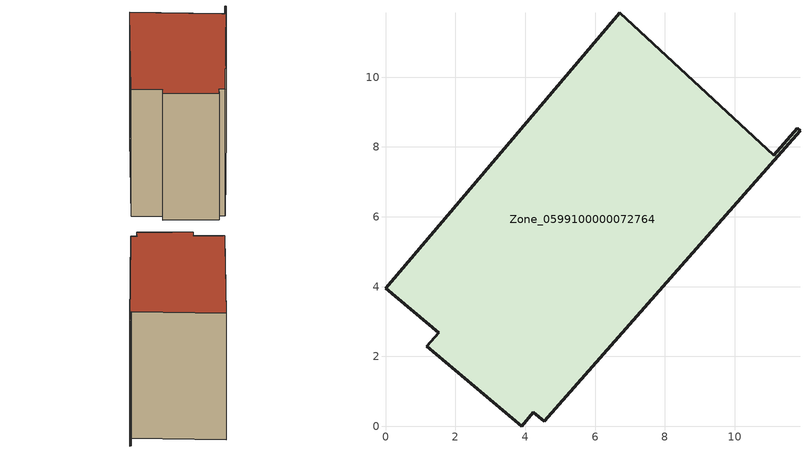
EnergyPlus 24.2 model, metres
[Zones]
Zone_0599100000072764
 floor ground (C_G): 1.18,2.29 1.52,2.68 0,3.96 6.71,11.85 11.11,7.77 11.8,8.53 11.87,8.47 4.54,0.14 4.23,0.4 3.9,0 z0
 wall outside (C_F): 1.52,2.68 1.18,2.29 3.9,0 4.23,0.4 4.54,0.14 11.87,8.47 11.8,8.53 11.11,7.77 6.71,11.85 0,3.96 1.52,2.68 z0:9.09
 roof outside (C_R): 6.71,11.85 0,3.96 1.52,2.68 1.18,2.29 3.9,0 4.23,0.4 4.54,0.14 11.87,8.47 11.8,8.53 11.11,7.77 z9.09
[BUILDING]
Pand.0599100000072764: North Axis=0; Terrain=City; Loads Convergence Tolerance Value=0.04; Temperature Convergence Tolerance Value=0.4; Solar Distribution=FullExterior; Maximum Number of Warmup Days=25; Minimum Number of Warmup Days=1
[Site:Location]
Rotterdam.The.Hague.AP_ZH_NLD Design_Conditions: Latitude=51.96; Longitude=4.45; Time Zone=1; Elevation=-4.5
[SITE:GROUNDTEMPERATURE:BUILDINGSURFACE]
18, 18, 18, 18, 18, 18, 18, 18, 18, 18, 18, 18
[MATERIAL] Thermal Absorptance=0.9; Solar Absorptance=0.7; Visible Absorptance=0.7
Name | Roughness | Thickness | Conductivity | Density | Specific Heat
G.TI.1946 | MediumSmooth | 0.15 | 1 | 540 | 1210
F.TI.1946 | Rough | 0.3 | 0.857143 | 1920 | 840
R.TI.1946 | MediumRough | 0.2 | 0.1 | 1500 | 1000
[CONSTRUCTION]
C_G: G.TI.1946
C_F: F.TI.1946
C_R: R.TI.1946
[ZONE]
Zone_0599100000072764: Type=1; Multiplier=1; Ceiling Height=Autocalculate; Volume=Autocalculate; Floor Area=autocalculate; Part of Total Floor Area=Yes
[ZONEINFILTRATION:DESIGNFLOWRATE]
Infil_Zone_0599100000072764: Zone or ZoneList or Space or SpaceList=Zone_0599100000072764; Schedule=AlwaysOn; Design Flow Rate Calculation Method=Flow/Area; Flow Rate per Floor Area=0.003; Constant Term Coefficient=1; Temperature Term Coefficient=0; Velocity Term Coefficient=0; Velocity Squared Term Coefficient=0
[HVACTEMPLATE:ZONE:IDEALLOADSAIRSYSTEM]
Zone_0599100000072764: Maximum Heating Supply Air Temperature=50; Minimum Cooling Supply Air Temperature=13; Maximum Heating Supply Air Humidity Ratio=0.0156; Minimum Cooling Supply Air Humidity Ratio=0.0077; Heating Limit=NoLimit; Cooling Limit=NoLimit; Dehumidification Control Type=ConstantSensibleHeatRatio; Cooling Sensible Heat Ratio=0.7; Dehumidification Setpoint=60; Humidification Control Type=None; Humidification Setpoint=30; Outdoor Air Method=None; Outdoor Air Flow Rate per Person=0.00944; Outdoor Air Flow Rate per Zone Floor Area=0; Outdoor Air Flow Rate per Zone=0; Demand Controlled Ventilation Type=None; Outdoor Air Economizer Type=NoEconomizer; Heat Recovery Type=None; Sensible Heat Recovery Effectiveness=0.7; Latent Heat Recovery Effectiveness=0.65
[ZONECONTROL:THERMOSTAT]
ThermostatControl_Zone_0599100000072764: Zone or ZoneList=Zone_0599100000072764; Control Type Schedule=DualSetpointControlType; Control 1=Thermostat_Zone_0599100000072764; Temperature Difference Between Cutout And Setpoint=0
[THERMOSTATSETPOINT:DUALSETPOINT]
Thermostat_Zone_0599100000072764: Heating Setpoint Temperature Schedule=HeatingSetpoint_Zone_0599100000072764; Cooling Setpoint Temperature Schedule=CoolingSetpoint_Zone_0599100000072764
[SCHEDULE:COMPACT]
HeatingSetpoint_Zone_0599100000072764: Through: 12/31, For: AllDays, Until: 24:00, 21
CoolingSetpoint_Zone_0599100000072764: Through: 12/31, For: AllDays, Until: 24:00, 24
DualSetpointControlType: Through: 12/31, For: AllDays, Until: 24:00, 4
AlwaysOn: Through: 12/31, For: AllDays, Until: 24:00, 1
